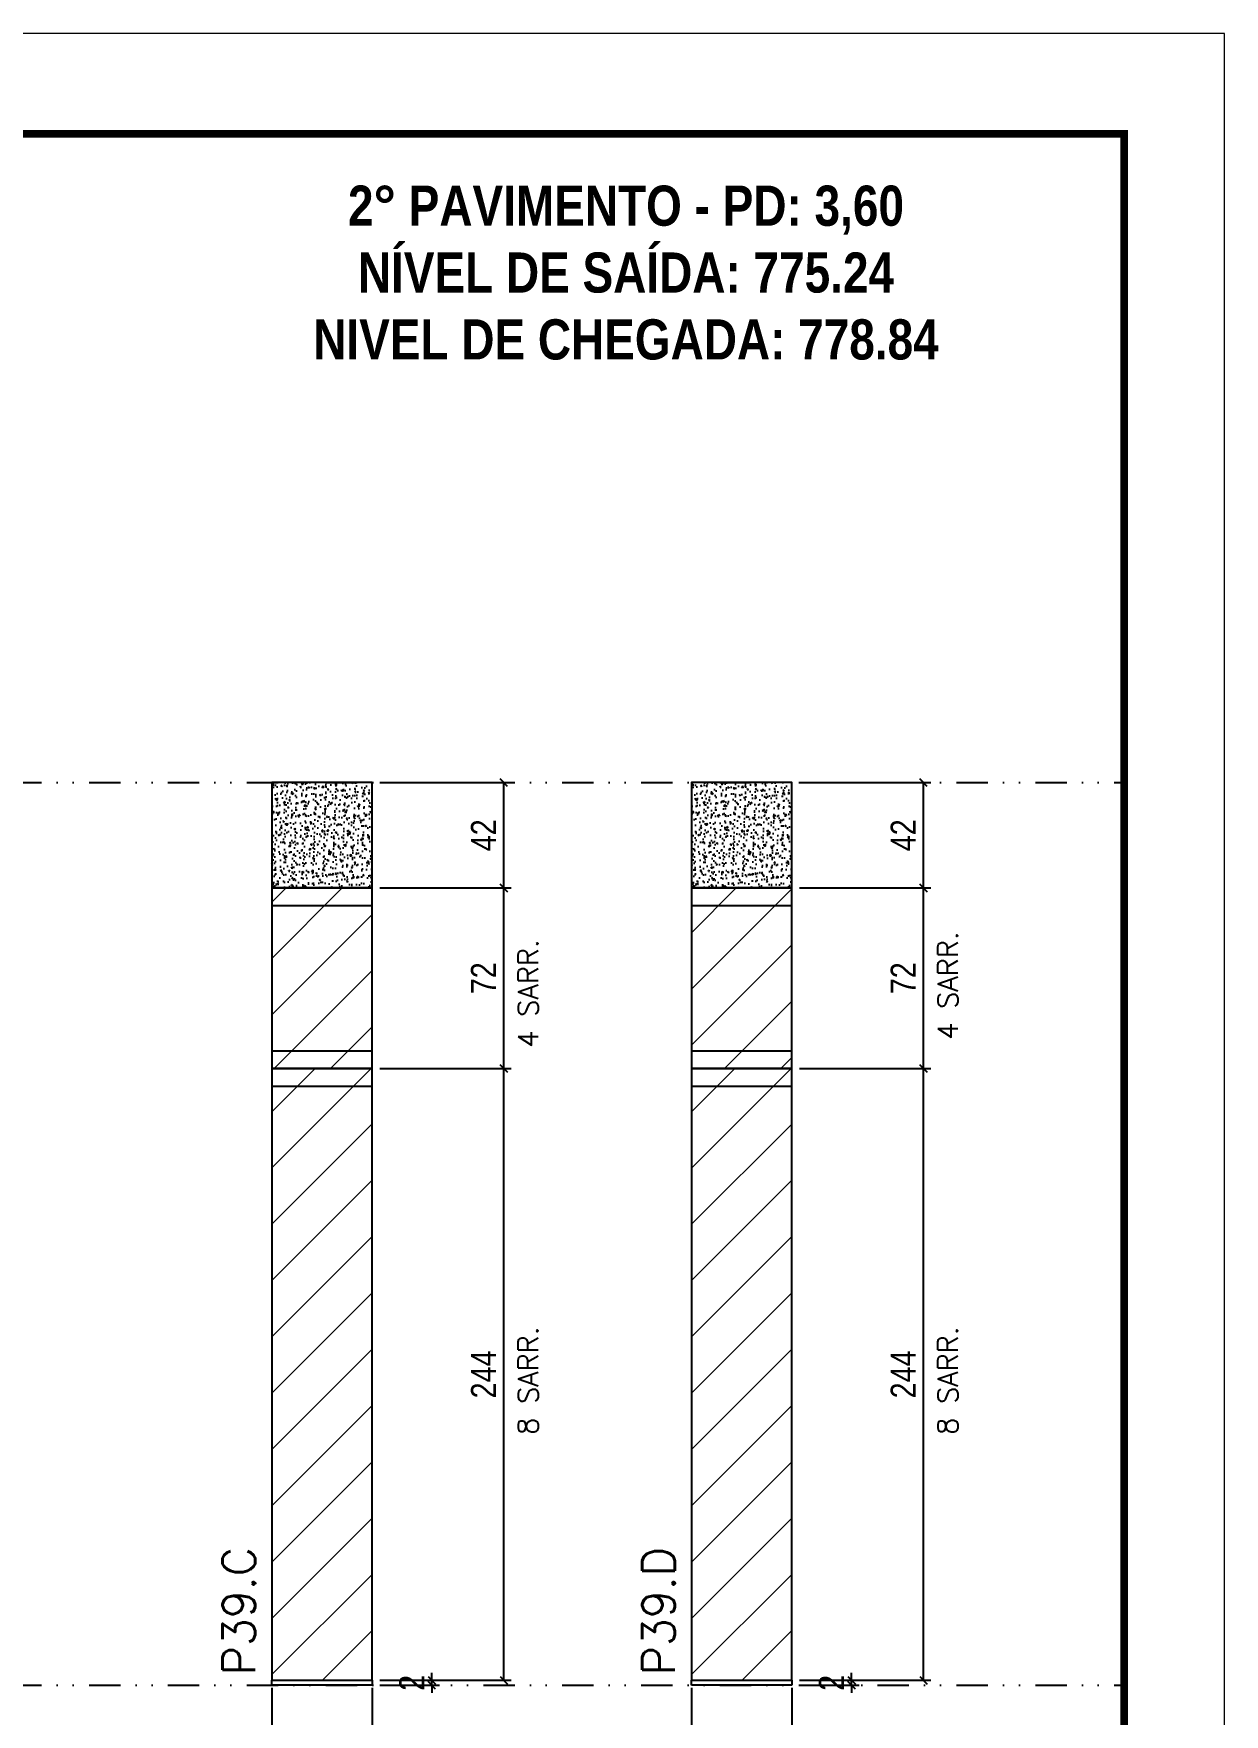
# Model space of a CAD drawing. Extents: x 2949 to 9203, y -16089 to 12527.
# Drawn here: x 5558 to 6033, y -778 to -108 of the extents above; entities that cross this region are included whole.
import ezdxf

# ---------------------------------------------------------------- set-up
doc = ezdxf.new("R2010")
doc.units = 0
doc.linetypes.add('DASHED', pattern=[0.75, 0.5, -0.25])
doc.linetypes.add('DIVIDE2', pattern=[0.625, 0.25, -0.125, 0, -0.125, 0, -0.125])
for name, color, linetype in [('COTA', 241, 'Continuous'), ('NOMENCLATURA', 7, 'Continuous'), ('Nível', 160, 'Continuous'), ('Painéis', 200, 'Continuous'), ('SARR_2.2x7', 40, 'Continuous')]:
    doc.layers.add(name, color=color, linetype=linetype)
for name, color, linetype, lineweight in [('Folhas', 255, 'Continuous', 9), ('Hachura', 251, 'Continuous', 9), ('SARRAFO DE PRESSAO', 251, 'DASHED', 9), ('Texto Seção', 7, 'Continuous', 15)]:
    doc.layers.add(name, color=color, linetype=linetype, lineweight=lineweight)
doc.styles.add('COTA TECNICA', font='techl___.ttf', dxfattribs={"height": 10})
doc.styles.add('COTA TECNICA-50', font='techl___.ttf', dxfattribs={"height": 10})
doc.styles.add('REGUA-120', font='ROMANS.shx', dxfattribs={"height": 15})
doc.styles.add('ROMANC', font='techb___.ttf', dxfattribs={"height": 2.5})
doc.styles.add('ROMANS', font='romans.shx')
doc.dimstyles.new('COTA PAINEL-50', dxfattribs={"dimtxt": 10, "dimasz": 3, "dimexe": 3, "dimexo": 3, "dimgap": 3, "dimtad": 1, "dimdec": 1, "dimzin": 12, "dimdsep": 46, "dimtxsty": 'COTA TECNICA-50', "dimblk1": 'OBLIQUE', "dimblk2": 'OBLIQUE', "dimsah": 1, "dimcen": 0.9, "dimclrd": 4, "dimclre": 4, "dimclrt": 240, "dimadec": 1, "dimazin": 3, "dimtfac": 1, "dimtdec": 1, "dimtmove": 0, "dimatfit": 3, "dimfxl": 1, "dimtolj": 1, "dimtzin": 12, "dimarcsym": 0})
doc.dimstyles.new('PAINEL', dxfattribs={"dimtxt": 10, "dimasz": 3, "dimexe": 3, "dimexo": 3, "dimgap": 3, "dimtad": 1, "dimdec": 1, "dimzin": 12, "dimdsep": 46, "dimtxsty": 'COTA TECNICA', "dimblk1": 'OBLIQUE', "dimblk2": 'OBLIQUE', "dimsah": 1, "dimcen": 0.9, "dimclrd": 4, "dimclre": 4, "dimclrt": 240, "dimadec": 1, "dimazin": 3, "dimtfac": 1, "dimtdec": 1, "dimtmove": 0, "dimatfit": 3, "dimfxl": 1, "dimtolj": 1, "dimtzin": 12, "dimarcsym": 0})

# ---------------------------------------------------------------- blocks, each defined once
blk = doc.blocks.new('9999999999')
at = {"layer": 'Folhas'}
blk.add_lwpolyline([(98138.98, 34190.21), (99623.98, 34190.21), (99623.98, 35240.21), (98138.98, 35240.21)], close=True, dxfattribs=at)
at = {"layer": 'Folhas', "color": 30, "const_width": 3}
blk.add_lwpolyline([(98213.98, 34230.21), (99583.98, 34230.21), (99583.98, 35200.21), (98213.98, 35200.21)], close=True, dxfattribs=at)
blk = doc.blocks.new('_Oblique')
at = {"color": 0, "linetype": 'ByBlock', "lineweight": -2}
blk.add_line((-0.5, -0.5), (0.5, 0.5), dxfattribs=at)
blk = doc.blocks.new('*D1617')
at = {"layer": 'COTA', "color": 4, "lineweight": -2, "transparency": 16777216}
for p, q in [((5695.63, -520.33), (5748.12, -520.33)), ((5745.12, -764.31), (5745.12, -520.33)), ((5695.63, -764.31), (5748.12, -764.31))]:
    blk.add_line(p, q, dxfattribs=at)
at = {"layer": 'Defpoints', "color": 0, "transparency": 16777216}
for p in [(5692.63, -520.33), (5745.12, -520.33), (5692.63, -764.31)]:
    blk.add_point(p, dxfattribs=at)
at = {"layer": 'COTA', "color": 4, "lineweight": -2, "transparency": 16777216, "xscale": 3, "yscale": 3, "zscale": 3}
for p, rotation in [((5745.12, -520.33), 90), ((5745.12, -764.31), 270)]:
    blk.add_blockref('_Oblique', p, dxfattribs=dict(at, rotation=rotation))
at = {"layer": 'COTA', "color": 240, "transparency": 16777216, "insert": (5737.04, -642.32), "char_height": 10, "attachment_point": 5, "rotation": 90, "style": 'COTA TECNICA'}
blk.add_mtext('\\A1;244', dxfattribs=at)
blk = doc.blocks.new('*D1618')
at = {"layer": 'COTA', "color": 4, "lineweight": -2, "transparency": 16777216}
for p, q in [((5652.63, -767.31), (5652.63, -809.04)), ((5692.63, -767.31), (5692.63, -809.04)), ((5652.63, -806.04), (5692.63, -806.04))]:
    blk.add_line(p, q, dxfattribs=at)
at = {"layer": 'Defpoints', "color": 0, "transparency": 16777216}
for p in [(5652.63, -764.31), (5692.63, -764.31), (5692.63, -806.04)]:
    blk.add_point(p, dxfattribs=at)
at = {"layer": 'COTA', "color": 4, "lineweight": -2, "transparency": 16777216, "xscale": 3, "yscale": 3, "zscale": 3, "rotation": 180}
blk.add_blockref('_Oblique', (5652.63, -806.04), dxfattribs=at)
at = {"layer": 'COTA', "color": 4, "lineweight": -2, "transparency": 16777216, "xscale": 3, "yscale": 3, "zscale": 3}
blk.add_blockref('_Oblique', (5692.63, -806.04), dxfattribs=at)
at = {"layer": 'COTA', "color": 240, "transparency": 16777216, "insert": (5672.63, -797.93), "char_height": 10, "attachment_point": 5, "style": 'COTA TECNICA'}
blk.add_mtext('\\A1;40', dxfattribs=at)
blk = doc.blocks.new('*D1629')
at = {"layer": 'COTA', "color": 4, "linetype": 'ByBlock', "lineweight": -2, "transparency": 16777216}
for p, q in [((5695.63, -448.31), (5748.12, -448.31)), ((5745.12, -520.33), (5745.12, -448.31)), ((5695.63, -520.33), (5748.12, -520.33))]:
    blk.add_line(p, q, dxfattribs=at)
at = {"layer": 'Defpoints', "color": 0, "linetype": 'ByBlock', "transparency": 16777216}
for p in [(5692.63, -448.31), (5745.12, -448.31), (5692.63, -520.33)]:
    blk.add_point(p, dxfattribs=at)
at = {"layer": 'COTA', "color": 4, "linetype": 'ByBlock', "lineweight": -2, "transparency": 16777216, "xscale": 3, "yscale": 3, "zscale": 3}
for p, rotation in [((5745.12, -448.31), 90), ((5745.12, -520.33), 270)]:
    blk.add_blockref('_Oblique', p, dxfattribs=dict(at, rotation=rotation))
at = {"layer": 'COTA', "color": 240, "linetype": 'ByBlock', "transparency": 16777216, "insert": (5737.04, -484.32), "char_height": 10, "attachment_point": 5, "rotation": 90, "style": 'COTA TECNICA'}
blk.add_mtext('\\A1;72', dxfattribs=at)
blk = doc.blocks.new('*D1619')
at = {"layer": 'COTA', "color": 4, "lineweight": -2, "transparency": 16777216}
for p, q in [((5716.44, -764.31), (5716.44, -761.31)), ((5695.63, -764.31), (5719.44, -764.31)), ((5695.63, -766.31), (5719.44, -766.31)), ((5716.44, -766.31), (5716.44, -764.31)), ((5716.44, -766.31), (5716.44, -769.31))]:
    blk.add_line(p, q, dxfattribs=at)
at = {"layer": 'Defpoints', "color": 0, "transparency": 16777216}
for p in [(5692.63, -764.31), (5692.63, -766.31), (5716.44, -764.31)]:
    blk.add_point(p, dxfattribs=at)
at = {"layer": 'COTA', "color": 4, "lineweight": -2, "transparency": 16777216, "xscale": 3, "yscale": 3, "zscale": 3}
for p, rotation in [((5716.44, -764.31), 270), ((5716.44, -766.31), 90)]:
    blk.add_blockref('_Oblique', p, dxfattribs=dict(at, rotation=rotation))
at = {"layer": 'COTA', "color": 240, "transparency": 16777216, "insert": (5708.44, -765.31), "char_height": 10, "attachment_point": 5, "rotation": 90, "style": 'COTA TECNICA-50'}
blk.add_mtext('\\A1;2', dxfattribs=at)
blk = doc.blocks.new('*D1593')
at = {"layer": 'COTA', "color": 4, "lineweight": -2, "transparency": 16777216}
for p, q in [((5863.02, -520.33), (5915.51, -520.33)), ((5912.51, -764.31), (5912.51, -520.33)), ((5863.02, -764.31), (5915.51, -764.31))]:
    blk.add_line(p, q, dxfattribs=at)
at = {"layer": 'Defpoints', "color": 0, "transparency": 16777216}
for p in [(5860.02, -520.33), (5912.51, -520.33), (5860.02, -764.31)]:
    blk.add_point(p, dxfattribs=at)
at = {"layer": 'COTA', "color": 4, "lineweight": -2, "transparency": 16777216, "xscale": 3, "yscale": 3, "zscale": 3}
for p, rotation in [((5912.51, -520.33), 90), ((5912.51, -764.31), 270)]:
    blk.add_blockref('_Oblique', p, dxfattribs=dict(at, rotation=rotation))
at = {"layer": 'COTA', "color": 240, "transparency": 16777216, "insert": (5904.44, -642.32), "char_height": 10, "attachment_point": 5, "rotation": 90, "style": 'COTA TECNICA'}
blk.add_mtext('\\A1;244', dxfattribs=at)
blk = doc.blocks.new('*D1594')
at = {"layer": 'COTA', "color": 4, "lineweight": -2, "transparency": 16777216}
for p, q in [((5820.02, -767.31), (5820.02, -809.04)), ((5860.02, -767.31), (5860.02, -809.04)), ((5820.02, -806.04), (5860.02, -806.04))]:
    blk.add_line(p, q, dxfattribs=at)
at = {"layer": 'Defpoints', "color": 0, "transparency": 16777216}
for p in [(5820.02, -764.31), (5860.02, -764.31), (5860.02, -806.04)]:
    blk.add_point(p, dxfattribs=at)
at = {"layer": 'COTA', "color": 4, "lineweight": -2, "transparency": 16777216, "xscale": 3, "yscale": 3, "zscale": 3, "rotation": 180}
blk.add_blockref('_Oblique', (5820.02, -806.04), dxfattribs=at)
at = {"layer": 'COTA', "color": 4, "lineweight": -2, "transparency": 16777216, "xscale": 3, "yscale": 3, "zscale": 3}
blk.add_blockref('_Oblique', (5860.02, -806.04), dxfattribs=at)
at = {"layer": 'COTA', "color": 240, "transparency": 16777216, "insert": (5840.02, -797.93), "char_height": 10, "attachment_point": 5, "style": 'COTA TECNICA'}
blk.add_mtext('\\A1;40', dxfattribs=at)
blk = doc.blocks.new('*D1620')
at = {"layer": 'COTA', "color": 4, "linetype": 'ByBlock', "lineweight": -2, "transparency": 16777216}
for p, q in [((5863.02, -448.31), (5915.51, -448.31)), ((5912.51, -520.33), (5912.51, -448.31)), ((5863.02, -520.33), (5915.51, -520.33))]:
    blk.add_line(p, q, dxfattribs=at)
at = {"layer": 'Defpoints', "color": 0, "linetype": 'ByBlock', "transparency": 16777216}
for p in [(5860.02, -448.31), (5912.51, -448.31), (5860.02, -520.33)]:
    blk.add_point(p, dxfattribs=at)
at = {"layer": 'COTA', "color": 4, "linetype": 'ByBlock', "lineweight": -2, "transparency": 16777216, "xscale": 3, "yscale": 3, "zscale": 3}
for p, rotation in [((5912.51, -448.31), 90), ((5912.51, -520.33), 270)]:
    blk.add_blockref('_Oblique', p, dxfattribs=dict(at, rotation=rotation))
at = {"layer": 'COTA', "color": 240, "linetype": 'ByBlock', "transparency": 16777216, "insert": (5904.44, -484.32), "char_height": 10, "attachment_point": 5, "rotation": 90, "style": 'COTA TECNICA'}
blk.add_mtext('\\A1;72', dxfattribs=at)
blk = doc.blocks.new('*D1595')
at = {"layer": 'COTA', "color": 4, "lineweight": -2, "transparency": 16777216}
for p, q in [((5883.84, -764.31), (5883.84, -761.31)), ((5863.02, -764.31), (5886.84, -764.31)), ((5863.02, -766.31), (5886.84, -766.31)), ((5883.84, -766.31), (5883.84, -764.31)), ((5883.84, -766.31), (5883.84, -769.31))]:
    blk.add_line(p, q, dxfattribs=at)
at = {"layer": 'Defpoints', "color": 0, "transparency": 16777216}
for p in [(5860.02, -764.31), (5860.02, -766.31), (5883.84, -764.31)]:
    blk.add_point(p, dxfattribs=at)
at = {"layer": 'COTA', "color": 4, "lineweight": -2, "transparency": 16777216, "xscale": 3, "yscale": 3, "zscale": 3}
for p, rotation in [((5883.84, -764.31), 270), ((5883.84, -766.31), 90)]:
    blk.add_blockref('_Oblique', p, dxfattribs=dict(at, rotation=rotation))
at = {"layer": 'COTA', "color": 240, "transparency": 16777216, "insert": (5875.84, -765.31), "char_height": 10, "attachment_point": 5, "rotation": 90, "style": 'COTA TECNICA-50'}
blk.add_mtext('\\A1;2', dxfattribs=at)
blk = doc.blocks.new('*D3160')
at = {"layer": 'COTA', "color": 4, "lineweight": -2, "transparency": 16777216}
for p, q in [((5695.63, -406.29), (5748.12, -406.29)), ((5745.12, -448.31), (5745.12, -406.29)), ((5695.63, -448.31), (5748.12, -448.31))]:
    blk.add_line(p, q, dxfattribs=at)
at = {"layer": 'Defpoints', "color": 0, "transparency": 16777216}
for p in [(5692.63, -406.29), (5745.12, -406.29), (5692.63, -448.31)]:
    blk.add_point(p, dxfattribs=at)
at = {"layer": 'COTA', "color": 4, "lineweight": -2, "transparency": 16777216, "xscale": 3, "yscale": 3, "zscale": 3}
for p, rotation in [((5745.12, -406.29), 90), ((5745.12, -448.31), 270)]:
    blk.add_blockref('_Oblique', p, dxfattribs=dict(at, rotation=rotation))
at = {"layer": 'COTA', "color": 240, "transparency": 16777216, "insert": (5737.04, -427.3), "char_height": 10, "attachment_point": 5, "rotation": 90, "style": 'COTA TECNICA'}
blk.add_mtext('\\A1;42', dxfattribs=at)
blk = doc.blocks.new('*D3161')
at = {"layer": 'COTA', "color": 4, "lineweight": -2, "transparency": 16777216}
for p, q in [((5863.02, -406.29), (5915.51, -406.29)), ((5912.51, -448.31), (5912.51, -406.29)), ((5863.02, -448.31), (5915.51, -448.31))]:
    blk.add_line(p, q, dxfattribs=at)
at = {"layer": 'Defpoints', "color": 0, "transparency": 16777216}
for p in [(5860.02, -406.29), (5912.51, -406.29), (5860.02, -448.31)]:
    blk.add_point(p, dxfattribs=at)
at = {"layer": 'COTA', "color": 4, "lineweight": -2, "transparency": 16777216, "xscale": 3, "yscale": 3, "zscale": 3}
for p, rotation in [((5912.51, -406.29), 90), ((5912.51, -448.31), 270)]:
    blk.add_blockref('_Oblique', p, dxfattribs=dict(at, rotation=rotation))
at = {"layer": 'COTA', "color": 240, "transparency": 16777216, "insert": (5904.44, -427.3), "char_height": 10, "attachment_point": 5, "rotation": 90, "style": 'COTA TECNICA'}
blk.add_mtext('\\A1;42', dxfattribs=at)

msp = doc.modelspace()

# ---------------------------------------------------------------- hatches: boundary and pattern name
at = {"layer": 'COTA', "linetype": 'ByBlock'}
h = msp.add_hatch(dxfattribs=at)
h.set_pattern_fill('AR-CONC', color=256, scale=0.03)
h.set_pattern_definition([(50, (-125961.4003, -27261.5505), (5.46554007, -0.47817257), [0.5715, -6.2865]), (355, (-125961.4, -27261.5505), (-1.05730264, 5.73170536), [0.4572, -5.02921753]), (100.4514447, (-125960.945, -27261.5903), (4.40823741, 5.25353256), [0.48570026, -5.34270734]), (46.1842, (-125961.4, -27260.0265), (8.13237123, -1.26126984), [0.85725, -9.42975]), (96.6355576, (-125960.7226, -27260.1316), (7.122124, 7.42278374), [0.7285507, -8.01406824]), (351.184151, (-125961.4, -27260.0265), (7.122124, 7.42278374), [0.685799, -7.54379196]), (21, (-125960.6383, -27260.4075), (4.54843174, -3.06795595), [0.5715, -6.2865]), (326, (-125960.638, -27260.4075), (1.85406085, 5.52563898), [0.4572, -5.0292]), (71.451445, (-125960.259, -27260.663), (6.40249258, 2.45768307), [0.48570026, -5.34269813]), (37.5, (-125961.4003, -27261.5505), (0.092658098, 2.536651166), [0, -4.96824, 0, -5.1054, 0, -5.04825]), (7.5, (-125961.4003, -27261.5505), (2.004589875, 3.005417245), [0, -2.91084, 0, -4.85394, 0, -1.92405]), (327.5, (-125963.0995, -27261.5505), (4.067717855, -0.17186232), [0, -1.905, 0, -5.9436, 0, -7.8867]), (317.5, (-125963.8615, -27261.5505), (4.44387544, 0.76279473), [0, -2.4765, 0, -3.94716, 0, -5.6007])])
h.paths.add_polyline_path([(5652.63, -448.31), (5692.63, -448.31), (5692.63, -406.29), (5652.63, -406.29)])
h = msp.add_hatch(dxfattribs=at)
h.set_pattern_fill('AR-CONC', color=256, scale=0.03)
h.set_pattern_definition([(50, (-125794.0055, -27261.5505), (5.46554007, -0.47817257), [0.5715, -6.2865]), (355, (-125794.0055, -27261.5505), (-1.05730264, 5.73170536), [0.4572, -5.02921753]), (100.4514447, (-125793.55, -27261.5903), (4.40823741, 5.25353256), [0.48570026, -5.34270734]), (46.1842, (-125794.0055, -27260.0265), (8.13237123, -1.26126984), [0.85725, -9.42975]), (96.6355576, (-125793.328, -27260.1316), (7.122124, 7.42278374), [0.7285507, -8.01406824]), (351.184151, (-125794.0055, -27260.0265), (7.122124, 7.42278374), [0.685799, -7.54379196]), (21, (-125793.2435, -27260.4075), (4.54843174, -3.06795595), [0.5715, -6.2865]), (326, (-125793.2435, -27260.4075), (1.85406085, 5.52563898), [0.4572, -5.0292]), (71.451445, (-125792.8645, -27260.663), (6.40249258, 2.45768307), [0.48570026, -5.34269813]), (37.5, (-125794.0055, -27261.5505), (0.092658098, 2.536651166), [0, -4.96824, 0, -5.1054, 0, -5.04825]), (7.5, (-125794.0055, -27261.5505), (2.004589875, 3.005417245), [0, -2.91084, 0, -4.85394, 0, -1.92405]), (327.5, (-125795.7048, -27261.5505), (4.067717855, -0.17186232), [0, -1.905, 0, -5.9436, 0, -7.8867]), (317.5, (-125796.4668, -27261.5505), (4.44387544, 0.76279473), [0, -2.4765, 0, -3.94716, 0, -5.6007])])
h.paths.add_polyline_path([(5820.02, -448.31), (5860.02, -448.31), (5860.02, -406.29), (5820.02, -406.29)])
at = {"layer": 'Hachura'}
h = msp.add_hatch(dxfattribs=at)
h.set_pattern_fill('ANSI31', color=256, scale=5)
h.paths.add_polyline_path([(5692.63, -448.31), (5652.63, -448.31), (5652.63, -520.33), (5692.63, -520.33)])
h = msp.add_hatch(dxfattribs=at)
h.set_pattern_fill('ANSI31', color=256, scale=5)
h.paths.add_polyline_path([(5860.02, -448.31), (5820.02, -448.31), (5820.02, -520.33), (5860.02, -520.33)])
at = {"layer": 'Hachura', "linetype": 'ByBlock'}
h = msp.add_hatch(dxfattribs=at)
h.set_pattern_fill('ANSI31', color=256, scale=5)
h.set_pattern_definition([(45, (-127753.651, -33050.646), (-11.2253202, 11.2253202), [])])
h.paths.add_polyline_path([(5692.63, -520.33), (5652.63, -520.33), (5652.63, -764.31), (5692.63, -764.31)])
h = msp.add_hatch(dxfattribs=at)
h.set_pattern_fill('ANSI31', color=256, scale=5)
h.set_pattern_definition([(45, (-127586.257, -33050.646), (-11.2253202, 11.2253202), [])])
h.paths.add_polyline_path([(5860.02, -520.33), (5820.02, -520.33), (5820.02, -764.31), (5860.02, -764.31)])

# ---------------------------------------------------------------- linework, layer by layer
at = {"layer": 'COTA', "linetype": 'ByBlock'}
for points in [[(5652.63, -448.31), (5692.63, -448.31), (5692.63, -406.29), (5652.63, -406.29)], [(5820.02, -448.31), (5860.02, -448.31), (5860.02, -406.29), (5820.02, -406.29)]]:
    msp.add_lwpolyline(points, close=True, dxfattribs=at)
at = {"layer": 'Nível', "color": 4, "linetype": 'DIVIDE2', "ltscale": 50}
for p, q in [((4982.19, -406.31), (5992.53, -406.31)), ((4982.19, -766.31), (5992.53, -766.31))]:
    msp.add_line(p, q, dxfattribs=at)
at = {"layer": 'Painéis'}
for p, q in [((5652.63, -764.31), (5692.63, -764.31)), ((5652.63, -766.31), (5652.63, -764.31)), ((5692.63, -766.31), (5652.63, -766.31)), ((5692.63, -764.31), (5692.63, -766.31)), ((5820.02, -764.31), (5860.02, -764.31)), ((5820.02, -766.31), (5820.02, -764.31)), ((5860.02, -766.31), (5820.02, -766.31)), ((5860.02, -764.31), (5860.02, -766.31))]:
    msp.add_line(p, q, dxfattribs=at)
for points in [[(5652.63, -520.33), (5692.63, -520.33), (5692.63, -448.31), (5652.63, -448.31)], [(5820.02, -520.33), (5860.02, -520.33), (5860.02, -448.31), (5820.02, -448.31)], [(5652.63, -764.31), (5692.63, -764.31), (5692.63, -520.33), (5652.63, -520.33)], [(5820.02, -764.31), (5860.02, -764.31), (5860.02, -520.33), (5820.02, -520.33)]]:
    msp.add_lwpolyline(points, close=True, dxfattribs=at)
at = {"layer": 'SARR_2.2x7'}
for p, q in [((5652.63, -455.31), (5692.63, -455.31)), ((5820.02, -455.31), (5860.02, -455.31)), ((5652.63, -513.33), (5692.63, -513.33)), ((5820.02, -513.33), (5860.02, -513.33)), ((5652.63, -527.33), (5692.63, -527.33)), ((5820.02, -527.33), (5860.02, -527.33))]:
    msp.add_line(p, q, dxfattribs=at)

# ---------------------------------------------------------------- block references
at = {"layer": 'SARRAFO DE PRESSAO', "color": 6, "linetype": 'ByBlock'}
msp.add_blockref('9999999999', (-93591.44, -35347.8), dxfattribs=at)

# ---------------------------------------------------------------- texts
at = {"layer": 'NOMENCLATURA', "color": 2, "insert": (5793.86, -141.53), "char_height": 16, "attachment_point": 2, "style": 'ROMANC'}
msp.add_mtext_dynamic_manual_height_columns('\\P2° PAVIMENTO - PD: 3,60\\PNÍVEL DE SAÍDA: 775.24\\PNIVEL DE CHEGADA: 778.84', width=300.2766, gutter_width=1, heights=[0], dxfattribs=at)
at = {"layer": 'Texto Seção', "linetype": 'Continuous', "style": 'ROMANS'}
for s, p in [('4 SARR.', (5926.19, -508.85)), ('4 SARR.', (5758.8, -511.98)), ('8 SARR.', (5758.8, -666.41)), ('8 SARR.', (5926.19, -666.41))]:
    msp.add_text(s, height=8, rotation=90, dxfattribs=at).set_placement(p)
at = {"layer": 'Texto Seção', "char_height": 13, "width": 285.3299, "attachment_point": 7, "rotation": 90, "style": 'REGUA-120'}
for s, insert in [('P39.C', (5645.98, -762.38)), ('P39.D', (5813.37, -762.38))]:
    msp.add_mtext(s, dxfattribs=dict(at, insert=insert))

# ---------------------------------------------------------------- dimensions: what is measured, and where the dimension line sits
at = {"layer": 'COTA'}
for base, p1, p2, picture, middle in [((5745.12, -406.29), (5692.63, -448.31), (5692.63, -406.29), '*D3160', (5737.04, -427.3)), ((5912.51, -406.29), (5860.02, -448.31), (5860.02, -406.29), '*D3161', (5904.44, -427.3)), ((5745.12, -520.33), (5692.63, -764.31), (5692.63, -520.33), '*D1617', (5737.04, -642.32)), ((5912.51, -520.33), (5860.02, -764.31), (5860.02, -520.33), '*D1593', (5904.44, -642.32))]:
    dim = msp.add_linear_dim(base=base, p1=p1, p2=p2, angle=90, dimstyle='PAINEL', override={"dimarcsym": 2}, dxfattribs=at)
    dim.commit()
    dim.dimension.update_dxf_attribs({"geometry": picture, "text_midpoint": middle})
at = {"layer": 'COTA', "linetype": 'ByBlock'}
for base, p1, p2, picture, middle in [((5745.12, -448.31), (5692.63, -520.33), (5692.63, -448.31), '*D1629', (5737.04, -484.32)), ((5912.51, -448.31), (5860.02, -520.33), (5860.02, -448.31), '*D1620', (5904.44, -484.32))]:
    dim = msp.add_linear_dim(base=base, p1=p1, p2=p2, angle=90, dimstyle='PAINEL', dxfattribs=at)
    dim.commit()
    dim.dimension.update_dxf_attribs({"geometry": picture, "text_midpoint": middle})
at = {"layer": 'COTA'}
for base, p1, p2, picture, middle in [((5716.44, -764.31), (5692.63, -766.31), (5692.63, -764.31), '*D1619', (5716.44, -765.31)), ((5883.84, -764.31), (5860.02, -766.31), (5860.02, -764.31), '*D1595', (5883.84, -765.31))]:
    dim = msp.add_linear_dim(base=base, p1=p1, p2=p2, angle=90, dimstyle='COTA PAINEL-50', dxfattribs=at)
    dim.commit()
    dim.dimension.update_dxf_attribs({"geometry": picture, "text_midpoint": middle, "dimtype": 160})
for base, p1, p2, picture, middle in [((5692.63, -806.04), (5652.63, -764.31), (5692.63, -764.31), '*D1618', (5672.63, -797.93)), ((5860.02, -806.04), (5820.02, -764.31), (5860.02, -764.31), '*D1594', (5840.02, -797.93))]:
    dim = msp.add_linear_dim(base=base, p1=p1, p2=p2, dimstyle='PAINEL', override={"dimarcsym": 2}, dxfattribs=at)
    dim.commit()
    dim.dimension.update_dxf_attribs({"geometry": picture, "text_midpoint": middle})

doc.saveas('drawing.dxf')
